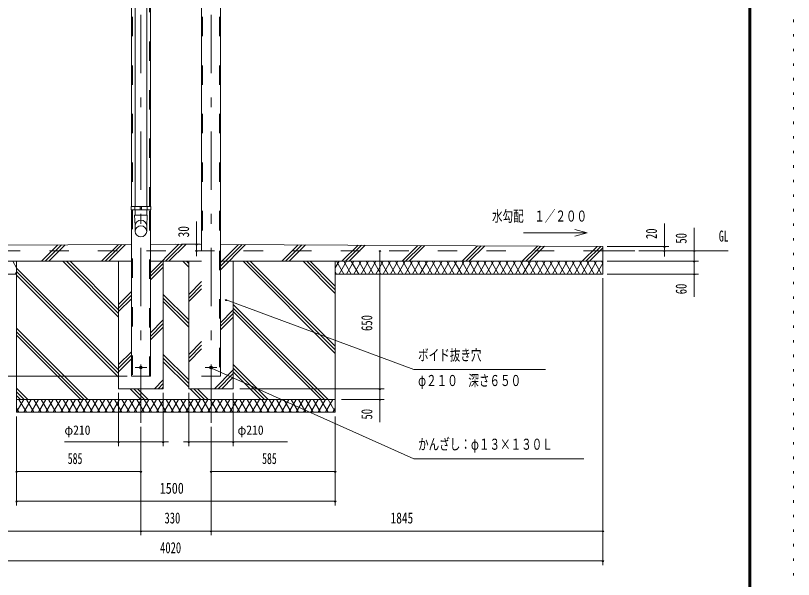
# Model space of a CAD drawing. Units: millimetres, scale not verified. Extents: x -31545 to 31552, y -14700 to 14700.
# Drawn here: x 18734 to 31552, y -3885 to 5408 of the extents above; entities that cross this region are included whole.
import ezdxf
from ezdxf.enums import TextEntityAlignment as Align

# ---------------------------------------------------------------- set-up
doc = ezdxf.new("R2010")
doc.units = ezdxf.units.MM
doc.header["$LTSCALE"] = 80
for name, pattern in [('USER2', [10, 4, -6]), ('USER3', [24, 12, -5, 2, -5]), ('USER4', [3, 0.5, -2.5])]:
    doc.linetypes.add(name, pattern=pattern)
for name, color, linetype, lineweight in [('0-6_2-02BOLD', 7, 'Continuous', 18), ('0-7_2-12HIDDEN', 3, 'USER2', 18), ('0-8_2-22CENTER', 3, 'USER3', 18), ('0-A_2-52DIM', 3, 'Continuous', 18), ('0-B_2-62HATCH', 2, 'Continuous', 18), ('0-C_F-F1PAPER', 5, 'Continuous', 18), ('0-D_F-E_J_ADD', 5, 'USER4', 18)]:
    doc.layers.add(name, color=color, linetype=linetype, lineweight=lineweight)
doc.styles.add('ＭＳ ゴシック', font='')
doc.styles.get('ＭＳ ゴシック').set_extended_font_data('MS Gothic')

msp = doc.modelspace()

# ---------------------------------------------------------------- linework, layer by layer
at = {"layer": '0-6_2-02BOLD'}
for p, q in [((20703.16, 8497.9), (20703.16, 2260.9)), ((20895.69, 8497.9), (20895.69, 2260.9)), ((20643.49, 2260.9), (20643.49, 7787.41)), ((20955.34, 2260.9), (20955.34, 7787.41)), ((21798.5, 7787.41), (21798.5, 1532.9)), ((22110.35, 1532.9), (22110.35, 7787.41)), ((20643.49, -532.1), (20643.49, 2204.9)), ((20697.59, 2204.9), (20697.59, 2260.9)), ((20703.14, 2115.78), (20703.14, 2204.9)), ((20788.74, 2260.9), (20788.74, 2204.9)), ((20799.42, 2232.9), (20788.74, 2232.9)), ((20799.42, 2232.9), (20810.09, 2232.9)), ((20810.09, 2260.9), (20810.09, 2204.9)), ((20895.63, 2204.9), (20895.63, 2115.78)), ((20901.24, 2204.9), (20901.24, 2260.9)), ((20955.34, 2204.9), (20955.34, -532.1)), ((22110.34, 1634.25), (28411.91, 1602.9)), ((22110.36, -532.1), (22110.34, 1532.9)), ((28411.91, 1532.9), (28936.91, 1532.9)), ((20643.48, 1357.9), (14341.91, 1357.9)), ((20431.92, -742.1), (20431.92, 1357.9)), ((20955.33, 1357.9), (21798.49, 1357.9)), ((21166.91, -742.1), (21166.91, 1357.9)), ((22110.34, 1357.9), (28411.91, 1357.9)), ((20955.33, -532.1), (20643.48, -532.1)), ((21798.49, -532.1), (22110.35, -532.1)), ((20431.92, -742.1), (21166.91, -742.1)), ((24001.91, -917.1), (18751.92, -917.1))]:
    msp.add_line(p, q, dxfattribs=at)
for points in [[(20799.42, 2204.9), (20637.89, 2204.9), (20637.89, 2260.9), (20799.42, 2260.9)], [(20799.42, 2204.9), (20960.94, 2204.9), (20960.94, 2260.9), (20799.42, 2260.9)], [(20696.15, 2115.79), (20902.65, 2115.79), (20895.65, 1941.96), (20895.65, 1851.51)], [(20703.16, 1851.51), (20703.16, 1941.96), (20696.15, 2115.79)], [(18751.92, 1147.9), (14341.91, 1147.9), (14341.91, 1602.9), (20643.5, 1634.25)], [(20955.34, 1635.81), (21376.92, 1637.9), (21798.49, 1635.81)], [(28411.91, 1602.9), (28411.91, 1147.9), (24001.91, 1147.9)], [(24001.91, 1357.9), (24001.91, -1127.1), (18751.92, -1127.1), (18751.92, 1357.9)], [(21586.92, 1357.9), (21586.92, -742.1), (22321.91, -742.1), (22321.91, 1357.9)]]:
    msp.add_lwpolyline(points, dxfattribs=at)
for centre in [(20799.42, -392.1), (21954.41, -392.1)]:
    msp.add_circle(centre, 22.75, dxfattribs=at)
for centre, radius, start, end in [((20799.42, 1938.53), 96.43, 3.55867, 176.44133), ((20799.42, 1845.52), 96.43, 3.55867, 176.44133), ((20799.42, 1857.5), 96.44, 183.56303, 356.43697)]:
    msp.add_arc(centre, radius, start, end, dxfattribs=at)
at = {"layer": '0-7_2-12HIDDEN'}
for p, q in [((20658.19, 7787.41), (20658.19, 2260.9)), ((20940.64, 2260.9), (20940.64, 7787.41)), ((21813.2, 7787.41), (21813.2, 1532.9)), ((22095.65, 7787.41), (22095.65, 1532.9)), ((20658.18, 2204.9), (20658.18, -532.1)), ((20940.64, -532.1), (20940.64, 2204.9)), ((28411.92, 1532.9), (14341.92, 1532.9)), ((22095.65, 1532.9), (22095.66, -532.1))]:
    msp.add_line(p, q, dxfattribs=at)
at = {"layer": '0-8_2-22CENTER'}
for p, q in [((20799.42, -1302.1), (20799.42, 9341.41)), ((21954.41, -1302.1), (21954.41, 9341.41)), ((20704.22, -392.1), (20894.62, -392.1)), ((21859.21, -392.1), (22049.62, -392.1))]:
    msp.add_line(p, q, dxfattribs=at)
at = {"layer": '0-A_2-52DIM'}
for p, q in [((21717.86, 2015.91), (21717.86, 1445.03)), ((29426.91, 1438.97), (29426.91, 1980.9)), ((27952.05, 1773.46), (28154.91, 1827.81)), ((29916.92, 1910.9), (29916.92, 769.9)), ((21773.59, 1637.9), (21466.64, 1637.9)), ((21731.86, 1637.9), (21703.86, 1637.9)), ((28481.91, 1602.9), (29496.91, 1602.9)), ((29440.91, 1602.9), (29412.91, 1602.9)), ((21731.86, 1532.9), (21703.86, 1532.9)), ((24750.91, 1532.9), (24722.91, 1532.9)), ((24736.91, 1532.9), (24736.91, -1295.1)), ((30476.92, 1532.9), (29006.91, 1532.9)), ((29440.91, 1532.9), (29412.91, 1532.9)), ((29930.92, 1532.9), (29902.92, 1532.9)), ((29986.91, 1357.9), (28481.91, 1357.9)), ((29930.92, 1357.9), (29902.92, 1357.9)), ((28411.91, -3647.09), (28411.91, 1077.9)), ((28481.91, 1147.9), (29986.91, 1147.9)), ((29930.92, 1147.9), (29902.92, 1147.9)), ((22217.87, 723.56), (22189.87, 723.56)), ((21975.93, -402.52), (21947.93, -402.52)), ((20573.49, -532.1), (12276.93, -532.1)), ((24806.91, -742.1), (22426.91, -742.1)), ((24750.91, -742.1), (24722.91, -742.1)), ((20431.91, -1687.1), (20431.91, -812.1)), ((21166.91, -812.1), (21166.91, -1687.1)), ((21586.91, -1687.1), (21586.91, -812.1)), ((22321.91, -812.1), (22321.91, -1687.1)), ((24106.92, -917.1), (24806.91, -917.1)), ((24750.91, -917.1), (24722.91, -917.1)), ((18751.92, -1197.1), (18751.92, -2667.1)), ((24001.91, -2667.1), (24001.91, -1197.1)), ((20799.42, -3157.09), (20799.42, -1372.1)), ((21954.41, -1372.1), (21954.41, -3157.09)), ((21254.41, -1617.1), (19539.41, -1617.1)), ((20445.9, -1617.1), (20417.9, -1617.1)), ((21180.91, -1617.1), (21152.91, -1617.1)), ((23214.41, -1617.1), (21499.42, -1617.1)), ((21600.91, -1617.1), (21572.91, -1617.1)), ((22335.91, -1617.1), (22307.91, -1617.1)), ((18765.92, -2107.1), (18737.92, -2107.1)), ((18751.92, -2107.1), (20799.42, -2107.1)), ((20813.42, -2107.1), (20785.42, -2107.1)), ((21968.41, -2107.1), (21940.41, -2107.1)), ((21954.41, -2107.1), (24001.91, -2107.1)), ((24015.91, -2107.1), (23987.91, -2107.1)), ((18765.92, -2597.1), (18737.92, -2597.1)), ((18751.92, -2597.1), (24001.91, -2597.1)), ((24015.91, -2597.1), (23987.91, -2597.1)), ((28411.91, -3087.09), (14341.91, -3087.09)), ((20813.42, -3087.09), (20785.42, -3087.09)), ((21968.41, -3087.09), (21940.41, -3087.09)), ((28425.91, -3087.09), (28397.91, -3087.09)), ((14341.91, -3577.09), (28411.91, -3577.09)), ((28425.91, -3577.09), (28397.91, -3577.09))]:
    msp.add_line(p, q, dxfattribs=at)
for points in [[(27104.91, 1827.81), (28154.91, 1827.81), (27952.05, 1882.17)], [(22203.87, 723.56), (25296.91, -427.1), (27466.91, -427.1)], [(21961.93, -402.52), (25296.91, -1897.1), (28096.91, -1897.1)]]:
    msp.add_lwpolyline(points, dxfattribs=at)
for centre in [(21717.86, 1637.9), (29426.91, 1602.9), (21717.86, 1532.9), (24736.91, 1532.9), (29426.91, 1532.9), (29916.92, 1532.9), (29916.92, 1357.9), (29916.92, 1147.9), (22203.87, 723.56), (21961.93, -402.52), (24736.91, -742.1), (24736.91, -917.1), (20431.9, -1617.1), (21166.91, -1617.1), (21586.91, -1617.1), (22321.91, -1617.1), (18751.92, -2107.1), (20799.42, -2107.1), (21954.41, -2107.1), (24001.91, -2107.1), (18751.92, -2597.1), (24001.91, -2597.1), (20799.42, -3087.09), (21954.41, -3087.09), (28411.91, -3087.09), (28411.91, -3577.09)]:
    msp.add_arc(centre, 14, 180, 0, dxfattribs=at)
at = {"layer": '0-B_2-62HATCH'}
for p, q in [((19162.63, 1357.9), (19432.96, 1628.23)), ((19492.65, 1628.53), (19222.02, 1357.9)), ((19281.41, 1357.9), (19552.34, 1628.83)), ((20427.85, 1633.18), (20152.57, 1357.9)), ((20211.97, 1357.9), (20487.54, 1633.48)), ((20547.24, 1633.77), (20271.36, 1357.9)), ((20955.33, 1170.71), (21422.29, 1637.68)), ((21481.4, 1637.38), (21201.92, 1357.9)), ((21261.31, 1357.9), (21540.5, 1637.09)), ((22407.35, 1632.78), (22110.34, 1335.78)), ((22110.34, 1276.38), (22466.44, 1632.48)), ((22525.55, 1632.19), (22110.35, 1216.99)), ((23392.39, 1627.88), (23122.42, 1357.9)), ((23181.82, 1357.9), (23451.5, 1627.58)), ((23510.6, 1627.29), (23241.21, 1357.9)), ((24112.36, 1357.9), (24377.44, 1622.97)), ((24171.76, 1357.9), (24436.54, 1622.68)), ((24495.65, 1622.39), (24231.16, 1357.9)), ((25102.32, 1357.9), (25362.49, 1618.07)), ((25421.59, 1617.78), (25161.72, 1357.9)), ((25221.11, 1357.9), (25480.69, 1617.49)), ((26092.26, 1357.9), (26347.54, 1613.17)), ((26406.64, 1612.88), (26151.66, 1357.9)), ((26211.06, 1357.9), (26465.75, 1612.59)), ((27082.22, 1357.9), (27332.58, 1608.27)), ((27391.69, 1607.98), (27141.61, 1357.9)), ((27201.01, 1357.9), (27450.79, 1607.68)), ((28072.16, 1357.9), (28317.64, 1603.37)), ((28376.73, 1603.08), (28131.56, 1357.9)), ((28190.96, 1357.9), (28411.91, 1578.86)), ((18751.92, 1249.53), (18689.34, 1357.9)), ((19512.62, 1357.9), (20431.92, 438.61)), ((19572.01, 1357.9), (20431.92, 498)), ((20431.92, 557.4), (19631.41, 1357.9)), ((21166.91, 1322.9), (20955.33, 1111.32)), ((21586.92, 1263.5), (21492.52, 1357.9)), ((21551.91, 1357.9), (21586.92, 1322.9)), ((22482.46, 1357.9), (24001.91, -161.55)), ((24001.91, -102.15), (22541.86, 1357.9)), ((22601.26, 1357.9), (24001.91, -42.75)), ((24001.91, 828.4), (23472.42, 1357.9)), ((23531.81, 1357.9), (24001.91, 887.8)), ((24001.91, 947.2), (23591.2, 1357.9)), ((24001.91, 1249.55), (24064.47, 1357.9)), ((24024.06, 1357.9), (24145.3, 1147.9)), ((24185.72, 1357.9), (24064.47, 1147.9)), ((24266.55, 1147.9), (24145.31, 1357.9)), ((24185.72, 1147.9), (24306.95, 1357.9)), ((24266.55, 1357.9), (24387.78, 1147.9)), ((24428.2, 1357.9), (24306.95, 1147.9)), ((24509.03, 1147.9), (24387.79, 1357.9)), ((24428.2, 1147.9), (24549.44, 1357.9)), ((24509.03, 1357.9), (24630.27, 1147.9)), ((24670.69, 1357.9), (24549.44, 1147.9)), ((24751.52, 1147.9), (24630.28, 1357.9)), ((24670.69, 1147.9), (24791.93, 1357.9)), ((24751.52, 1357.9), (24872.77, 1147.9)), ((24913.18, 1357.9), (24791.94, 1147.9)), ((24994, 1147.9), (24872.77, 1357.9)), ((24913.18, 1147.9), (25034.42, 1357.9)), ((24994, 1357.9), (25115.25, 1147.9)), ((25155.66, 1357.9), (25034.42, 1147.9)), ((25236.49, 1147.9), (25115.25, 1357.9)), ((25155.66, 1147.9), (25276.91, 1357.9)), ((25236.49, 1357.9), (25357.74, 1147.9)), ((25398.15, 1357.9), (25276.91, 1147.9)), ((25478.98, 1147.9), (25357.74, 1357.9)), ((25398.15, 1147.9), (25519.4, 1357.9)), ((25478.99, 1357.9), (25600.23, 1147.9)), ((25640.63, 1357.9), (25519.4, 1147.9)), ((25721.46, 1147.9), (25600.23, 1357.9)), ((25640.63, 1147.9), (25761.88, 1357.9)), ((25721.47, 1357.9), (25842.71, 1147.9)), ((25883.12, 1357.9), (25761.88, 1147.9)), ((25963.96, 1147.9), (25842.71, 1357.9)), ((25883.13, 1147.9), (26004.37, 1357.9)), ((25963.96, 1357.9), (26085.2, 1147.9)), ((26125.62, 1357.9), (26004.37, 1147.9)), ((26085.2, 1357.9), (26206.45, 1147.9)), ((26125.62, 1147.9), (26246.86, 1357.9)), ((26327.68, 1147.9), (26206.45, 1357.9)), ((26246.86, 1147.9), (26368.1, 1357.9)), ((26327.68, 1357.9), (26448.93, 1147.9)), ((26489.34, 1357.9), (26368.1, 1147.9)), ((26570.17, 1147.9), (26448.93, 1357.9)), ((26489.34, 1147.9), (26610.59, 1357.9)), ((26570.18, 1357.9), (26691.42, 1147.9)), ((26731.83, 1357.9), (26610.59, 1147.9)), ((26812.66, 1147.9), (26691.42, 1357.9)), ((26731.84, 1147.9), (26853.08, 1357.9)), ((26812.67, 1357.9), (26933.91, 1147.9)), ((26974.31, 1357.9), (26853.08, 1147.9)), ((26933.91, 1357.9), (27055.15, 1147.9)), ((26974.32, 1147.9), (27095.56, 1357.9)), ((27176.39, 1147.9), (27055.15, 1357.9)), ((27095.56, 1147.9), (27216.81, 1357.9)), ((27176.39, 1357.9), (27297.64, 1147.9)), ((27338.05, 1357.9), (27216.81, 1147.9)), ((27418.88, 1147.9), (27297.64, 1357.9)), ((27338.05, 1147.9), (27459.3, 1357.9)), ((27418.88, 1357.9), (27540.13, 1147.9)), ((27580.54, 1357.9), (27459.3, 1147.9)), ((27661.36, 1147.9), (27540.13, 1357.9)), ((27580.54, 1147.9), (27701.78, 1357.9)), ((27661.37, 1357.9), (27782.61, 1147.9)), ((27823.02, 1357.9), (27701.78, 1147.9)), ((27903.85, 1147.9), (27782.61, 1357.9)), ((27823.03, 1147.9), (27944.27, 1357.9)), ((27903.86, 1357.9), (28025.1, 1147.9)), ((28065.51, 1357.9), (27944.27, 1147.9)), ((28146.35, 1147.9), (28025.1, 1357.9)), ((28065.52, 1147.9), (28186.76, 1357.9)), ((28146.35, 1357.9), (28267.59, 1147.9)), ((28308, 1357.9), (28186.76, 1147.9)), ((28267.59, 1357.9), (28388.83, 1147.9)), ((28308, 1147.9), (28411.91, 1327.88)), ((28411.91, 1317.93), (28388.83, 1357.9)), ((18729.76, 1147.9), (18751.92, 1186.28)), ((20431.92, -432.55), (18751.92, 1247.45)), ((18751.92, 1188.05), (20431.92, -491.95)), ((20955.33, 1051.92), (21166.91, 1263.5)), ((24024.06, 1147.9), (24001.91, 1186.26)), ((20431.92, -551.34), (18751.92, 1128.66)), ((21798.49, 1023.93), (21586.92, 812.35)), ((21586.92, 752.95), (21798.49, 964.53)), ((21798.49, 905.13), (21586.92, 693.55)), ((20431.92, 647.29), (20643.48, 858.86)), ((20643.48, 799.47), (20431.92, 587.9)), ((21586.92, 392.35), (21166.91, 812.35)), ((20431.92, 528.5), (20643.48, 740.07)), ((21166.91, 752.95), (21586.92, 332.95)), ((21586.92, 273.55), (21166.91, 693.56)), ((22321.91, 647.3), (23886.31, -917.1)), ((22321.91, 557.4), (22110.35, 345.83)), ((23826.91, -917.1), (22321.91, 587.9)), ((23767.51, -917.1), (22321.91, 528.5)), ((21166.91, 392.35), (20955.33, 180.77)), ((22110.35, 286.44), (22321.91, 498)), ((22321.91, 438.6), (22110.35, 227.04)), ((19926.51, -917.1), (18751.92, 257.5)), ((20955.33, 121.37), (21166.91, 332.95)), ((21166.91, 273.55), (20955.33, 61.97)), ((19867.11, -917.1), (18751.92, 198.1)), ((18751.92, 138.71), (19807.71, -917.1)), ((21798.49, 33.98), (21586.92, -177.6)), ((21586.92, -237), (21798.49, -25.42)), ((21798.49, -84.82), (21586.92, -296.39)), ((20643.48, -131.08), (20431.92, -342.65)), ((20643.48, -190.48), (20431.92, -402.05)), ((20431.92, -461.45), (20643.48, -249.88)), ((21586.92, -597.6), (21166.91, -177.6)), ((21166.91, -237), (21586.92, -657)), ((21586.92, -716.4), (21166.91, -296.39)), ((22896.36, -917.1), (22321.91, -342.65)), ((22321.91, -432.55), (22012.36, -742.1)), ((22071.76, -742.1), (22321.91, -491.95)), ((22321.91, -402.05), (22836.96, -917.1)), ((22777.57, -917.1), (22321.91, -461.45)), ((21166.91, -597.6), (21022.42, -742.1)), ((22321.91, -551.35), (22131.16, -742.1)), ((18751.92, -732.45), (18936.56, -917.1)), ((20797.67, -917.1), (20622.66, -742.1)), ((20682.06, -742.1), (20857.06, -917.1)), ((20916.46, -917.1), (20741.46, -742.1)), ((21081.82, -742.1), (21166.91, -657)), ((21166.91, -716.4), (21141.21, -742.1)), ((21787.61, -917.1), (21612.61, -742.1)), ((21672.01, -742.1), (21847.01, -917.1)), ((21906.41, -917.1), (21731.41, -742.1)), ((18751.92, -791.85), (18877.17, -917.1)), ((18817.77, -917.1), (18751.92, -851.24)), ((18871.21, -917.1), (18751.92, -1123.72)), ((18911.62, -1127.1), (18790.37, -917.1)), ((18992.45, -917.1), (18871.21, -1127.1)), ((18911.62, -917.1), (19032.87, -1127.1)), ((18992.45, -1127.1), (19113.7, -917.1)), ((19154.11, -1127.1), (19032.87, -917.1)), ((19234.95, -917.1), (19113.7, -1127.1)), ((19154.11, -917.1), (19275.36, -1127.1)), ((19234.95, -1127.1), (19356.19, -917.1)), ((19396.6, -1127.1), (19275.36, -917.1)), ((19477.42, -917.1), (19356.19, -1127.1)), ((19396.6, -917.1), (19517.85, -1127.1)), ((19477.42, -1127.1), (19598.67, -917.1)), ((19639.08, -1127.1), (19517.85, -917.1)), ((19719.91, -917.1), (19598.67, -1127.1)), ((19639.08, -917.1), (19760.33, -1127.1)), ((19719.91, -1127.1), (19841.16, -917.1)), ((19881.57, -1127.1), (19760.33, -917.1)), ((19962.39, -917.1), (19841.16, -1127.1)), ((19881.57, -917.1), (20002.81, -1127.1)), ((19962.39, -1127.1), (20083.64, -917.1)), ((20124.05, -1127.1), (20002.81, -917.1)), ((20204.89, -917.1), (20083.64, -1127.1)), ((20124.05, -917.1), (20245.31, -1127.1)), ((20204.89, -1127.1), (20326.13, -917.1)), ((20366.54, -1127.1), (20245.31, -917.1)), ((20447.38, -917.1), (20326.13, -1127.1)), ((20366.55, -917.1), (20487.79, -1127.1)), ((20447.37, -1127.1), (20568.62, -917.1)), ((20609.04, -1127.1), (20487.79, -917.1)), ((20689.86, -917.1), (20568.62, -1127.1)), ((20609.04, -917.1), (20730.28, -1127.1)), ((20689.85, -1127.1), (20811.1, -917.1)), ((20851.52, -1127.1), (20730.28, -917.1)), ((20932.35, -917.1), (20811.1, -1127.1)), ((20851.52, -917.1), (20972.77, -1127.1)), ((20932.35, -1127.1), (21053.59, -917.1)), ((21094.01, -1127.1), (20972.77, -917.1)), ((21174.84, -917.1), (21053.59, -1127.1)), ((21094.01, -917.1), (21215.25, -1127.1)), ((21174.84, -1127.1), (21296.07, -917.1)), ((21336.49, -1127.1), (21215.25, -917.1)), ((21417.32, -917.1), (21296.07, -1127.1)), ((21336.49, -917.1), (21457.73, -1127.1)), ((21417.32, -1127.1), (21538.56, -917.1)), ((21578.98, -1127.1), (21457.73, -917.1)), ((21659.81, -917.1), (21538.56, -1127.1)), ((21578.98, -917.1), (21700.22, -1127.1)), ((21659.81, -1127.1), (21781.05, -917.1)), ((21700.22, -917.1), (21821.47, -1127.1)), ((21781.05, -1127.1), (21902.3, -917.1)), ((21821.47, -917.1), (21942.71, -1127.1)), ((21902.3, -1127.1), (22023.54, -917.1)), ((22063.95, -1127.1), (21942.72, -917.1)), ((22144.78, -917.1), (22023.53, -1127.1)), ((22063.95, -917.1), (22185.2, -1127.1)), ((22144.78, -1127.1), (22266.03, -917.1)), ((22185.2, -917.1), (22306.44, -1127.1)), ((22266.02, -1127.1), (22387.27, -917.1)), ((22306.44, -917.1), (22427.69, -1127.1)), ((22387.27, -1127.1), (22508.52, -917.1)), ((22427.69, -917.1), (22548.93, -1127.1)), ((22508.52, -1127.1), (22629.75, -917.1)), ((22548.93, -917.1), (22670.17, -1127.1)), ((22629.75, -1127.1), (22751, -917.1)), ((22670.17, -917.1), (22791.41, -1127.1)), ((22751, -1127.1), (22872.24, -917.1)), ((22791.41, -917.1), (22912.66, -1127.1)), ((22872.24, -1127.1), (22993.49, -917.1)), ((23033.9, -1127.1), (22912.66, -917.1)), ((23114.73, -917.1), (22993.49, -1127.1)), ((23033.9, -917.1), (23155.15, -1127.1)), ((23114.73, -1127.1), (23235.98, -917.1)), ((23276.39, -1127.1), (23155.15, -917.1)), ((23357.21, -917.1), (23235.98, -1127.1)), ((23276.39, -917.1), (23397.63, -1127.1)), ((23357.21, -1127.1), (23478.46, -917.1)), ((23518.87, -1127.1), (23397.63, -917.1)), ((23599.71, -917.1), (23478.46, -1127.1)), ((23518.87, -917.1), (23640.12, -1127.1)), ((23599.71, -1127.1), (23720.95, -917.1)), ((23640.12, -917.1), (23761.37, -1127.1)), ((23720.95, -1127.1), (23842.2, -917.1)), ((23882.61, -1127.1), (23761.37, -917.1)), ((23963.43, -917.1), (23842.2, -1127.1)), ((23882.61, -917.1), (24001.91, -1123.74)), ((18790.37, -1127.1), (18751.92, -1060.47)), ((23963.43, -1127.1), (24001.91, -1060.45))]:
    msp.add_line(p, q, dxfattribs=at)
at = {"layer": '0-C_F-F1PAPER'}
for points in [[(30852.03, -14000), (-9327.96, -14000), (-9327.96, 14140), (30852.03, 14140)], [(30848.53, -13996.5), (-9324.46, -13996.5), (-9324.46, 14136.5), (30848.53, 14136.5)], [(30845.03, -13993), (-9320.96, -13993), (-9320.96, 14133), (30845.03, 14133)], [(30841.53, -13989.5), (30841.53, 14129.5), (-9317.46, 14129.5), (-9317.46, -13989.5)], [(30838.03, -13986), (-9313.96, -13986), (-9313.96, 14126), (30838.03, 14126)], [(30834.53, -13982.5), (30834.53, 14122.5), (-9310.46, 14122.5), (-9310.46, -13982.5)], [(30831.03, -13979), (-9306.96, -13979), (-9306.96, 14119), (30831.03, 14119)], [(30827.54, -13975.5), (30827.54, 14115.5), (-9303.46, 14115.5), (-9303.46, -13975.5)], [(30824.03, -13972), (30824.03, 14112), (-9299.96, 14112), (-9299.96, -13972)], [(30820.53, -13968.5), (30820.53, 14108.5), (-9296.46, 14108.5), (-9296.46, -13968.5)], [(30817.03, -13965), (-9292.96, -13965), (-9292.96, 14105), (30817.03, 14105)]]:
    msp.add_lwpolyline(points, close=True, dxfattribs=at)
at = {"layer": '0-D_F-E_J_ADD'}
msp.add_lwpolyline([(31552.03, -14700), (-10027.97, -14700), (-10027.97, 14700), (31552.03, 14700)], close=True, dxfattribs=at)

# ---------------------------------------------------------------- texts
at = {"layer": '0-A_2-52DIM', "color": 7, "style": 'ＭＳ ゴシック'}
for s, height, width, p in [('水勾配\u3000１／２００', 182.3, 0.7, (26584.75, 1957.68)), ('GL', 182.3, 0.65, (30322.91, 1627.77)), ('ボイド抜き穴', 182.3, 0.7, (25366.91, -332.23)), ('φ２１０\u3000深さ６５０', 182.3, 0.7, (25366.92, -752.23)), ('φ210', 155, 0.9, (19539.41, -1547.1)), ('φ210', 155, 0.9, (22391.91, -1547.1)), ('かんざし：φ１３×１３０Ｌ', 182.3, 0.7, (25366.91, -1802.23)), ('585', 182.3, 0.65, (19593.81, -2037.1)), ('585', 182.3, 0.65, (22796.31, -2037.1)), ('1500', 182.3, 0.8, (21109.55, -2527.1)), ('330', 182.3, 0.7, (21188.15, -3017.09)), ('1845', 182.3, 0.75, (24914.04, -3017.09)), ('4020', 182.3, 0.7, (21115.27, -3507.09))]:
    msp.add_text(s, height=height, dxfattribs=dict(at, width=width)).set_placement(p, align=Align.BOTTOM_LEFT)
for s, width, p in [('30', 0.75, (21647.85, 1752.26)), ('20', 0.7, (29356.91, 1725.66)), ('50', 0.7, (29846.92, 1649.5)), ('60', 0.7, (29846.92, 815.94)), ('650', 0.7, (24666.92, 210.69)), ('50', 0.7, (24666.92, -1248.5))]:
    msp.add_text(s, height=182.3, rotation=90, dxfattribs=dict(at, width=width)).set_placement(p, align=Align.BOTTOM_LEFT)

doc.saveas('drawing.dxf')
